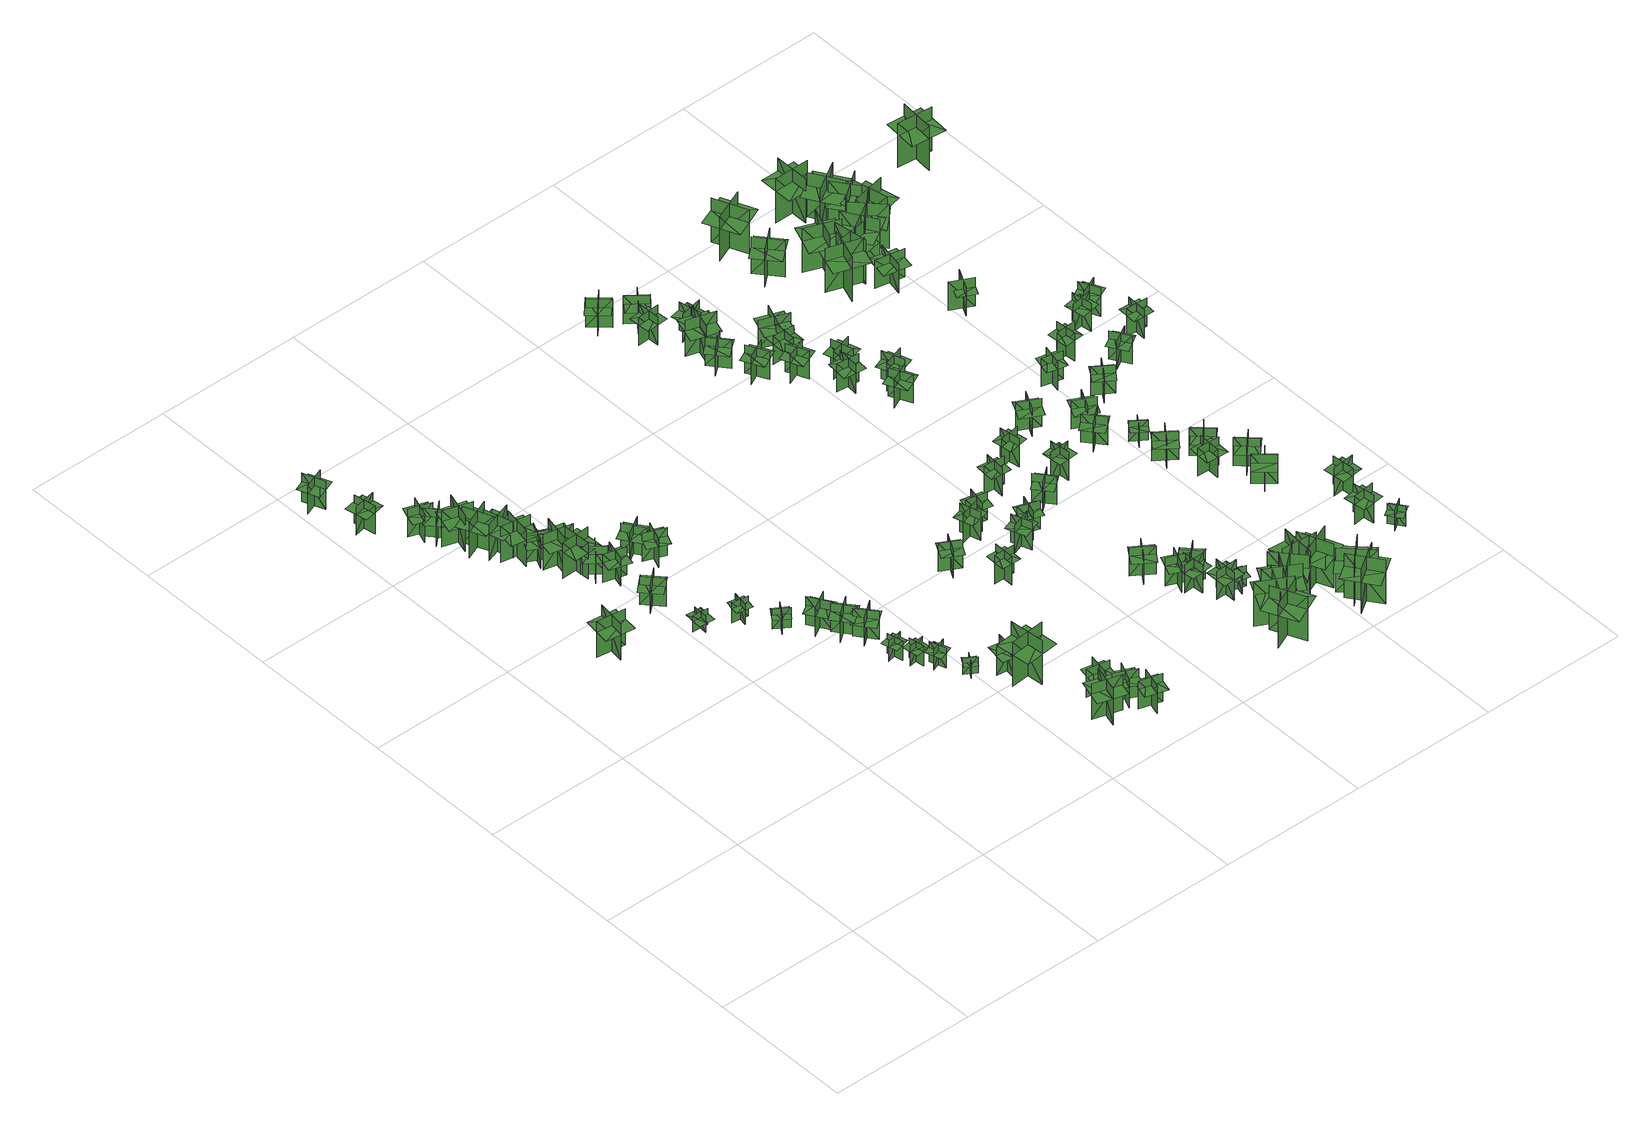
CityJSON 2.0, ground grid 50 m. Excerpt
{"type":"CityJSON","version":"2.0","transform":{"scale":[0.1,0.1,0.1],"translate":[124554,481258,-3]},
"CityObjects":{
"tree1":{"type":"SolitaryVegetationObject","geometry":[{"type":"MultiSurface","lod":"1","boundaries":[[[0,1,2]],[[0,2,3]],[[4,5,6]],[[4,6,7]],[[8,9,10]],[[8,10,11]],[[8,11,12]],[[8,12,13]]]}]},
"tree2":{"type":"SolitaryVegetationObject","geometry":[{"type":"MultiSurface","lod":"1","boundaries":[[[14,15,16]],[[14,16,17]],[[18,19,20]],[[18,20,21]],[[22,23,24]],[[22,24,25]],[[22,25,26]],[[22,26,27]]]}]},
"tree3":{"type":"SolitaryVegetationObject","geometry":[{"type":"MultiSurface","lod":"1","boundaries":[[[28,29,30]],[[28,30,31]],[[32,33,34]],[[32,34,35]],[[36,37,38]],[[36,38,39]],[[36,39,40]],[[36,40,41]]]}]},
"tree4":{"type":"SolitaryVegetationObject","geometry":[{"type":"MultiSurface","lod":"1","boundaries":[[[42,43,44]],[[42,44,45]],[[46,47,48]],[[46,48,49]],[[50,51,52]],[[50,52,53]],[[50,53,54]],[[50,54,55]]]}]},
"tree5":{"type":"SolitaryVegetationObject","geometry":[{"type":"MultiSurface","lod":"1","boundaries":[[[56,57,58]],[[56,58,59]],[[60,61,62]],[[60,62,63]],[[64,65,66]],[[64,66,67]],[[64,67,68]],[[64,68,69]]]}]},
"tree6":{"type":"SolitaryVegetationObject","geometry":[{"type":"MultiSurface","lod":"1","boundaries":[[[70,71,72]],[[70,72,73]],[[74,75,76]],[[74,76,77]],[[78,79,80]],[[78,80,81]],[[78,81,82]],[[78,82,83]]]}]},
"tree7":{"type":"SolitaryVegetationObject","geometry":[{"type":"MultiSurface","lod":"1","boundaries":[[[84,85,86]],[[84,86,87]],[[88,89,90]],[[88,90,91]],[[92,93,94]],[[92,94,95]],[[92,95,96]],[[92,96,97]]]}]},
"tree8":{"type":"SolitaryVegetationObject","geometry":[{"type":"MultiSurface","lod":"1","boundaries":[[[98,99,100]],[[98,100,101]],[[102,103,104]],[[102,104,105]],[[106,107,108]],[[106,108,109]],[[106,109,110]],[[106,110,111]]]}]},
"tree9":{"type":"SolitaryVegetationObject","geometry":[{"type":"MultiSurface","lod":"1","boundaries":[[[112,113,114]],[[112,114,115]],[[116,117,118]],[[116,118,119]],[[120,121,122]],[[120,122,123]],[[120,123,124]],[[120,124,125]]]}]},
"tree10":{"type":"SolitaryVegetationObject","geometry":[{"type":"MultiSurface","lod":"1","boundaries":[[[126,127,128]],[[126,128,129]],[[130,131,132]],[[130,132,133]],[[134,135,136]],[[134,136,137]],[[134,137,138]],[[134,138,139]]]}]},
"tree11":{"type":"SolitaryVegetationObject","geometry":[{"type":"MultiSurface","lod":"1","boundaries":[[[140,141,142]],[[140,142,143]],[[144,145,146]],[[144,146,147]],[[148,149,150]],[[148,150,151]],[[148,151,152]],[[148,152,153]]]}]},
"tree12":{"type":"SolitaryVegetationObject","geometry":[{"type":"MultiSurface","lod":"1","boundaries":[[[154,155,156]],[[154,156,157]],[[158,159,160]],[[158,160,161]],[[162,163,164]],[[162,164,165]],[[162,165,166]],[[162,166,167]]]}]},
"tree13":{"type":"SolitaryVegetationObject","geometry":[{"type":"MultiSurface","lod":"1","boundaries":[[[168,169,170]],[[168,170,171]],[[172,173,174]],[[172,174,175]],[[176,177,178]],[[176,178,179]],[[176,179,180]],[[176,180,181]]]}]},
"tree14":{"type":"SolitaryVegetationObject","geometry":[{"type":"MultiSurface","lod":"1","boundaries":[[[182,183,184]],[[182,184,185]],[[186,187,188]],[[186,188,189]],[[190,191,192]],[[190,192,193]],[[190,193,194]],[[190,194,195]]]}]},
"tree15":{"type":"SolitaryVegetationObject","geometry":[{"type":"MultiSurface","lod":"1","boundaries":[[[196,197,198]],[[196,198,199]],[[200,201,202]],[[200,202,203]],[[204,205,206]],[[204,206,207]],[[204,207,208]],[[204,208,209]]]}]},
"tree16":{"type":"SolitaryVegetationObject","geometry":[{"type":"MultiSurface","lod":"1","boundaries":[[[210,211,212]],[[210,212,213]],[[214,215,216]],[[214,216,217]],[[218,219,220]],[[218,220,221]],[[218,221,222]],[[218,222,223]]]}]},
"tree17":{"type":"SolitaryVegetationObject","geometry":[{"type":"MultiSurface","lod":"1","boundaries":[[[224,225,226]],[[224,226,227]],[[228,229,230]],[[228,230,231]],[[232,233,234]],[[232,234,235]],[[232,235,236]],[[232,236,237]]]}]},
"tree18":{"type":"SolitaryVegetationObject","geometry":[{"type":"MultiSurface","lod":"1","boundaries":[[[238,239,240]],[[238,240,241]],[[242,243,244]],[[242,244,245]],[[246,247,248]],[[246,248,249]],[[246,249,250]],[[246,250,251]]]}]},
"tree19":{"type":"SolitaryVegetationObject","geometry":[{"type":"MultiSurface","lod":"1","boundaries":[[[252,253,254]],[[252,254,255]],[[256,257,258]],[[256,258,259]],[[260,261,262]],[[260,262,263]],[[260,263,264]],[[260,264,265]]]}]},
"tree20":{"type":"SolitaryVegetationObject","geometry":[{"type":"MultiSurface","lod":"1","boundaries":[[[266,267,268]],[[266,268,269]],[[270,271,272]],[[270,272,273]],[[274,275,276]],[[274,276,277]],[[274,277,278]],[[274,278,279]]]}]},
"tree21":{"type":"SolitaryVegetationObject","geometry":[{"type":"MultiSurface","lod":"1","boundaries":[[[280,281,282]],[[280,282,283]],[[284,285,286]],[[284,286,287]],[[288,289,290]],[[288,290,291]],[[288,291,292]],[[288,292,293]]]}]},
"tree22":{"type":"SolitaryVegetationObject","geometry":[{"type":"MultiSurface","lod":"1","boundaries":[[[294,295,296]],[[294,296,297]],[[298,299,300]],[[298,300,301]],[[302,303,304]],[[302,304,305]],[[302,305,306]],[[302,306,307]]]}]},
"tree23":{"type":"SolitaryVegetationObject","geometry":[{"type":"MultiSurface","lod":"1","boundaries":[[[308,309,310]],[[308,310,311]],[[312,313,314]],[[312,314,315]],[[316,317,318]],[[316,318,319]],[[316,319,320]],[[316,320,321]]]}]},
"tree24":{"type":"SolitaryVegetationObject","geometry":[{"type":"MultiSurface","lod":"1","boundaries":[[[322,323,324]],[[322,324,325]],[[326,327,328]],[[326,328,329]],[[330,331,332]],[[330,332,333]],[[330,333,334]],[[330,334,335]]]}]},
"tree25":{"type":"SolitaryVegetationObject","geometry":[{"type":"MultiSurface","lod":"1","boundaries":[[[336,337,338]],[[336,338,339]],[[340,341,342]],[[340,342,343]],[[344,345,346]],[[344,346,347]],[[344,347,348]],[[344,348,349]]]}]},
"tree26":{"type":"SolitaryVegetationObject","geometry":[{"type":"MultiSurface","lod":"1","boundaries":[[[350,351,352]],[[350,352,353]],[[354,355,356]],[[354,356,357]],[[358,359,360]],[[358,360,361]],[[358,361,362]],[[358,362,363]]]}]},
"tree27":{"type":"SolitaryVegetationObject","geometry":[{"type":"MultiSurface","lod":"1","boundaries":[[[364,365,366]],[[364,366,367]],[[368,369,370]],[[368,370,371]],[[372,373,374]],[[372,374,375]],[[372,375,376]],[[372,376,377]]]}]},
"tree28":{"type":"SolitaryVegetationObject","geometry":[{"type":"MultiSurface","lod":"1","boundaries":[[[378,379,380]],[[378,380,381]],[[382,383,384]],[[382,384,385]],[[386,387,388]],[[386,388,389]],[[386,389,390]],[[386,390,391]]]}]},
"tree29":{"type":"SolitaryVegetationObject","geometry":[{"type":"MultiSurface","lod":"1","boundaries":[[[392,393,394]],[[392,394,395]],[[396,397,398]],[[396,398,399]],[[400,401,402]],[[400,402,403]],[[400,403,404]],[[400,404,405]]]}]},
"tree30":{"type":"SolitaryVegetationObject","geometry":[{"type":"MultiSurface","lod":"1","boundaries":[[[406,407,408]],[[406,408,409]],[[410,411,412]],[[410,412,413]],[[414,415,416]],[[414,416,417]],[[414,417,418]],[[414,418,419]]]}]},
"tree31":{"type":"SolitaryVegetationObject","geometry":[{"type":"MultiSurface","lod":"1","boundaries":[[[420,421,422]],[[420,422,423]],[[424,425,426]],[[424,426,427]],[[428,429,430]],[[428,430,431]],[[428,431,432]],[[428,432,433]]]}]},
"tree32":{"type":"SolitaryVegetationObject","geometry":[{"type":"MultiSurface","lod":"1","boundaries":[[[434,435,436]],[[434,436,437]],[[438,439,440]],[[438,440,441]],[[442,443,444]],[[442,444,445]],[[442,445,446]],[[442,446,447]]]}]},
"tree33":{"type":"SolitaryVegetationObject","geometry":[{"type":"MultiSurface","lod":"1","boundaries":[[[448,449,450]],[[448,450,451]],[[452,453,454]],[[452,454,455]],[[456,457,458]],[[456,458,459]],[[456,459,460]],[[456,460,461]]]}]},
"tree34":{"type":"SolitaryVegetationObject","geometry":[{"type":"MultiSurface","lod":"1","boundaries":[[[462,463,464]],[[462,464,465]],[[466,467,468]],[[466,468,469]],[[470,471,472]],[[470,472,473]],[[470,473,474]],[[470,474,475]]]}]},
"tree35":{"type":"SolitaryVegetationObject","geometry":[{"type":"MultiSurface","lod":"1","boundaries":[[[476,477,478]],[[476,478,479]],[[480,481,482]],[[480,482,483]],[[484,485,486]],[[484,486,487]],[[484,487,488]],[[484,488,489]]]}]},
"tree36":{"type":"SolitaryVegetationObject","geometry":[{"type":"MultiSurface","lod":"1","boundaries":[[[490,491,492]],[[490,492,493]],[[494,495,496]],[[494,496,497]],[[498,499,500]],[[498,500,501]],[[498,501,502]],[[498,502,503]]]}]},
"tree37":{"type":"SolitaryVegetationObject","geometry":[{"type":"MultiSurface","lod":"1","boundaries":[[[504,505,506]],[[504,506,507]],[[508,509,510]],[[508,510,511]],[[512,513,514]],[[512,514,515]],[[512,515,516]],[[512,516,517]]]}]},
"tree38":{"type":"SolitaryVegetationObject","geometry":[{"type":"MultiSurface","lod":"1","boundaries":[[[518,519,520]],[[518,520,521]],[[522,523,524]],[[522,524,525]],[[526,527,528]],[[526,528,529]],[[526,529,530]],[[526,530,531]]]}]},
"tree39":{"type":"SolitaryVegetationObject","geometry":[{"type":"MultiSurface","lod":"1","boundaries":[[[532,533,534]],[[532,534,535]],[[536,537,538]],[[536,538,539]],[[540,541,542]],[[540,542,543]],[[540,543,544]],[[540,544,545]]]}]},
"tree40":{"type":"SolitaryVegetationObject","geometry":[{"type":"MultiSurface","lod":"1","boundaries":[[[546,547,548]],[[546,548,549]],[[550,551,552]],[[550,552,553]],[[554,555,556]],[[554,556,557]],[[554,557,558]],[[554,558,559]]]}]},
"tree41":{"type":"SolitaryVegetationObject","geometry":[{"type":"MultiSurface","lod":"1","boundaries":[[[560,561,562]],[[560,562,563]],[[564,565,566]],[[564,566,567]],[[568,569,570]],[[568,570,571]],[[568,571,572]],[[568,572,573]]]}]},
"tree42":{"type":"SolitaryVegetationObject","geometry":[{"type":"MultiSurface","lod":"1","boundaries":[[[574,575,576]],[[574,576,577]],[[578,579,580]],[[578,580,581]],[[582,583,584]],[[582,584,585]],[[582,585,586]],[[582,586,587]]]}]},
"tree43":{"type":"SolitaryVegetationObject","geometry":[{"type":"MultiSurface","lod":"1","boundaries":[[[588,589,590]],[[588,590,591]],[[592,593,594]],[[592,594,595]],[[596,597,598]],[[596,598,599]],[[596,599,600]],[[596,600,601]]]}]},
"tree44":{"type":"SolitaryVegetationObject","geometry":[{"type":"MultiSurface","lod":"1","boundaries":[[[602,603,604]],[[602,604,605]],[[606,607,608]],[[606,608,609]],[[610,611,612]],[[610,612,613]],[[610,613,614]],[[610,614,615]]]}]},
"tree45":{"type":"SolitaryVegetationObject","geometry":[{"type":"MultiSurface","lod":"1","boundaries":[[[616,617,618]],[[616,618,619]],[[620,621,622]],[[620,622,623]],[[624,625,626]],[[624,626,627]],[[624,627,628]],[[624,628,629]]]}]},
"tree46":{"type":"SolitaryVegetationObject","geometry":[{"type":"MultiSurface","lod":"1","boundaries":[[[630,631,632]],[[630,632,633]],[[634,635,636]],[[634,636,637]],[[638,639,640]],[[638,640,641]],[[638,641,642]],[[638,642,643]]]}]},
"tree47":{"type":"SolitaryVegetationObject","geometry":[{"type":"MultiSurface","lod":"1","boundaries":[[[644,645,646]],[[644,646,647]],[[648,649,650]],[[648,650,651]],[[652,653,654]],[[652,654,655]],[[652,655,656]],[[652,656,657]]]}]},
"tree48":{"type":"SolitaryVegetationObject","geometry":[{"type":"MultiSurface","lod":"1","boundaries":[[[658,659,660]],[[658,660,661]],[[662,663,664]],[[662,664,665]],[[666,667,668]],[[666,668,669]],[[666,669,670]],[[666,670,671]]]}]},
"tree49":{"type":"SolitaryVegetationObject","geometry":[{"type":"MultiSurface","lod":"1","boundaries":[[[672,673,674]],[[672,674,675]],[[676,677,678]],[[676,678,679]],[[680,681,682]],[[680,682,683]],[[680,683,684]],[[680,684,685]]]}]},
"tree50":{"type":"SolitaryVegetationObject","geometry":[{"type":"MultiSurface","lod":"1","boundaries":[[[686,687,688]],[[686,688,689]],[[690,691,692]],[[690,692,693]],[[694,695,696]],[[694,696,697]],[[694,697,698]],[[694,698,699]]]}]},
"tree51":{"type":"SolitaryVegetationObject","geometry":[{"type":"MultiSurface","lod":"1","boundaries":[[[700,701,702]],[[700,702,703]],[[704,705,706]],[[704,706,707]],[[708,709,710]],[[708,710,711]],[[708,711,712]],[[708,712,713]]]}]},
"tree52":{"type":"SolitaryVegetationObject","geometry":[{"type":"MultiSurface","lod":"1","boundaries":[[[714,715,716]],[[714,716,717]],[[718,719,720]],[[718,720,721]],[[722,723,724]],[[722,724,725]],[[722,725,726]],[[722,726,727]]]}]},
"tree53":{"type":"SolitaryVegetationObject","geometry":[{"type":"MultiSurface","lod":"1","boundaries":[[[728,729,730]],[[728,730,731]],[[732,733,734]],[[732,734,735]],[[736,737,738]],[[736,738,739]],[[736,739,740]],[[736,740,741]]]}]},
"tree54":{"type":"SolitaryVegetationObject","geometry":[{"type":"MultiSurface","lod":"1","boundaries":[[[742,743,744]],[[742,744,745]],[[746,747,748]],[[746,748,749]],[[750,751,752]],[[750,752,753]],[[750,753,754]],[[750,754,755]]]}]},
"tree55":{"type":"SolitaryVegetationObject","geometry":[{"type":"MultiSurface","lod":"1","boundaries":[[[756,757,758]],[[756,758,759]],[[760,761,762]],[[760,762,763]],[[764,765,766]],[[764,766,767]],[[764,767,768]],[[764,768,769]]]}]},
"tree56":{"type":"SolitaryVegetationObject","geometry":[{"type":"MultiSurface","lod":"1","boundaries":[[[770,771,772]],[[770,772,773]],[[774,775,776]],[[774,776,777]],[[778,779,780]],[[778,780,781]],[[778,781,782]],[[778,782,783]]]}]},
"tree57":{"type":"SolitaryVegetationObject","geometry":[{"type":"MultiSurface","lod":"1","boundaries":[[[784,785,786]],[[784,786,787]],[[788,789,790]],[[788,790,791]],[[792,793,794]],[[792,794,795]],[[792,795,796]],[[792,796,797]]]}]},
"tree58":{"type":"SolitaryVegetationObject","geometry":[{"type":"MultiSurface","lod":"1","boundaries":[[[798,799,800]],[[798,800,801]],[[802,803,804]],[[802,804,805]],[[806,807,808]],[[806,808,809]],[[806,809,810]],[[806,810,811]]]}]},
"tree59":{"type":"SolitaryVegetationObject","geometry":[{"type":"MultiSurface","lod":"1","boundaries":[[[812,813,814]],[[812,814,815]],[[816,817,818]],[[816,818,819]],[[820,821,822]],[[820,822,823]],[[820,823,824]],[[820,824,825]]]}]},
"tree60":{"type":"SolitaryVegetationObject","geometry":[{"type":"MultiSurface","lod":"1","boundaries":[[[826,827,828]],[[826,828,829]],[[830,831,832]],[[830,832,833]],[[834,835,836]],[[834,836,837]],[[834,837,838]],[[834,838,839]]]}]},
"tree61":{"type":"SolitaryVegetationObject","geometry":[{"type":"MultiSurface","lod":"1","boundaries":[[[840,841,842]],[[840,842,843]],[[844,845,846]],[[844,846,847]],[[848,849,850]],[[848,850,851]],[[848,851,852]],[[848,852,853]]]}]},
"tree62":{"type":"SolitaryVegetationObject","geometry":[{"type":"MultiSurface","lod":"1","boundaries":[[[854,855,856]],[[854,856,857]],[[858,859,860]],[[858,860,861]],[[862,863,864]],[[862,864,865]],[[862,865,866]],[[862,866,867]]]}]},
"tree63":{"type":"SolitaryVegetationObject","geometry":[{"type":"MultiSurface","lod":"1","boundaries":[[[868,869,870]],[[868,870,871]],[[872,873,874]],[[872,874,875]],[[876,877,878]],[[876,878,879]],[[876,879,880]],[[876,880,881]]]}]},
"tree64":{"type":"SolitaryVegetationObject","geometry":[{"type":"MultiSurface","lod":"1","boundaries":[[[882,883,884]],[[882,884,885]],[[886,887,888]],[[886,888,889]],[[890,891,892]],[[890,892,893]],[[890,893,894]],[[890,894,895]]]}]},
"tree65":{"type":"SolitaryVegetationObject","geometry":[{"type":"MultiSurface","lod":"1","boundaries":[[[896,897,898]],[[896,898,899]],[[900,901,902]],[[900,902,903]],[[904,905,906]],[[904,906,907]],[[904,907,908]],[[904,908,909]]]}]},
"tree66":{"type":"SolitaryVegetationObject","geometry":[{"type":"MultiSurface","lod":"1","boundaries":[[[910,911,912]],[[910,912,913]],[[914,915,916]],[[914,916,917]],[[918,919,920]],[[918,920,921]],[[918,921,922]],[[918,922,923]]]}]},
"tree67":{"type":"SolitaryVegetationObject","geometry":[{"type":"MultiSurface","lod":"1","boundaries":[[[924,925,926]],[[924,926,927]],[[928,929,930]],[[928,930,931]],[[932,933,934]],[[932,934,935]],[[932,935,936]],[[932,936,937]]]}]},
"tree68":{"type":"SolitaryVegetationObject","geometry":[{"type":"MultiSurface","lod":"1","boundaries":[[[938,939,940]],[[938,940,941]],[[942,943,944]],[[942,944,945]],[[946,947,948]],[[946,948,949]],[[946,949,950]],[[946,950,951]]]}]},
"tree69":{"type":"SolitaryVegetationObject","geometry":[{"type":"MultiSurface","lod":"1","boundaries":[[[952,953,954]],[[952,954,955]],[[956,957,958]],[[956,958,959]],[[960,961,962]],[[960,962,963]],[[960,963,964]],[[960,964,965]]]}]},
"tree70":{"type":"SolitaryVegetationObject","geometry":[{"type":"MultiSurface","lod":"1","boundaries":[[[966,967,968]],[[966,968,969]],[[970,971,972]],[[970,972,973]],[[974,975,976]],[[974,976,977]],[[974,977,978]],[[974,978,979]]]}]},
"tree71":{"type":"SolitaryVegetationObject","geometry":[{"type":"MultiSurface","lod":"1","boundaries":[[[980,981,982]],[[980,982,983]],[[984,985,986]],[[984,986,987]],[[988,989,990]],[[988,990,991]],[[988,991,992]],[[988,992,993]]]}]},
"tree72":{"type":"SolitaryVegetationObject","geometry":[{"type":"MultiSurface","lod":"1","boundaries":[[[994,995,996]],[[994,996,997]],[[998,999,1000]],[[998,1000,1001]],[[1002,1003,1004]],[[1002,1004,1005]],[[1002,1005,1006]],[[1002,1006,1007]]]}]},
"tree73":{"type":"SolitaryVegetationObject","geometry":[{"type":"MultiSurface","lod":"1","boundaries":[[[1008,1009,1010]],[[1008,1010,1011]],[[1012,1013,1014]],[[1012,1014,1015]],[[1016,1017,1018]],[[1016,1018,1019]],[[1016,1019,1020]],[[1016,1020,1021]]]}]},
"tree74":{"type":"SolitaryVegetationObject","geometry":[{"type":"MultiSurface","lod":"1","boundaries":[[[1022,1023,1024]],[[1022,1024,1025]],[[1026,1027,1028]],[[1026,1028,1029]],[[1030,1031,1032]],[[1030,1032,1033]],[[1030,1033,1034]],[[1030,1034,1035]]]}]},
"tree75":{"type":"SolitaryVegetationObject","geometry":[{"type":"MultiSurface","lod":"1","boundaries":[[[1036,1037,1038]],[[1036,1038,1039]],[[1040,1041,1042]],[[1040,1042,1043]],[[1044,1045,1046]],[[1044,1046,1047]],[[1044,1047,1048]],[[1044,1048,1049]]]}]},
"tree76":{"type":"SolitaryVegetationObject","geometry":[{"type":"MultiSurface","lod":"1","boundaries":[[[1050,1051,1052]],[[1050,1052,1053]],[[1054,1055,1056]],[[1054,1056,1057]],[[1058,1059,1060]],[[1058,1060,1061]],[[1058,1061,1062]],[[1058,1062,1063]]]}]},
"tree77":{"type":"SolitaryVegetationObject","geometry":[{"type":"MultiSurface","lod":"1","boundaries":[[[1064,1065,1066]],[[1064,1066,1067]],[[1068,1069,1070]],[[1068,1070,1071]],[[1072,1073,1074]],[[1072,1074,1075]],[[1072,1075,1076]],[[1072,1076,1077]]]}]},
"tree78":{"type":"SolitaryVegetationObject","geometry":[{"type":"MultiSurface","lod":"1","boundaries":[[[1078,1079,1080]],[[1078,1080,1081]],[[1082,1083,1084]],[[1082,1084,1085]],[[1086,1087,1088]],[[1086,1088,1089]],[[1086,1089,1090]],[[1086,1090,1091]]]}]},
"tree79":{"type":"SolitaryVegetationObject","geometry":[{"type":"MultiSurface","lod":"1","boundaries":[[[1092,1093,1094]],[[1092,1094,1095]],[[1096,1097,1098]],[[1096,1098,1099]],[[1100,1101,1102]],[[1100,1102,1103]],[[1100,1103,1104]],[[1100,1104,1105]]]}]},
"tree80":{"type":"SolitaryVegetationObject","geometry":[{"type":"MultiSurface","lod":"1","boundaries":[[[1106,1107,1108]],[[1106,1108,1109]],[[1110,1111,1112]],[[1110,1112,1113]],[[1114,1115,1116]],[[1114,1116,1117]],[[1114,1117,1118]],[[1114,1118,1119]]]}]},
"tree81":{"type":"SolitaryVegetationObject","geometry":[{"type":"MultiSurface","lod":"1","boundaries":[[[1120,1121,1122]],[[1120,1122,1123]],[[1124,1125,1126]],[[1124,1126,1127]],[[1128,1129,1130]],[[1128,1130,1131]],[[1128,1131,1132]],[[1128,1132,1133]]]}]},
"tree82":{"type":"SolitaryVegetationObject","geometry":[{"type":"MultiSurface","lod":"1","boundaries":[[[1134,1135,1136]],[[1134,1136,1137]],[[1138,1139,1140]],[[1138,1140,1141]],[[1142,1143,1144]],[[1142,1144,1145]],[[1142,1145,1146]],[[1142,1146,1147]]]}]},
"tree83":{"type":"SolitaryVegetationObject","geometry":[{"type":"MultiSurface","lod":"1","boundaries":[[[1148,1149,1150]],[[1148,1150,1151]],[[1152,1153,1154]],[[1152,1154,1155]],[[1156,1157,1158]],[[1156,1158,1159]],[[1156,1159,1160]],[[1156,1160,1161]]]}]},
"tree84":{"type":"SolitaryVegetationObject","geometry":[{"type":"MultiSurface","lod":"1","boundaries":[[[1162,1163,1164]],[[1162,1164,1165]],[[1166,1167,1168]],[[1166,1168,1169]],[[1170,1171,1172]],[[1170,1172,1173]],[[1170,1173,1174]],[[1170,1174,1175]]]}]},
"tree85":{"type":"SolitaryVegetationObject","geometry":[{"type":"MultiSurface","lod":"1","boundaries":[[[1176,1177,1178]],[[1176,1178,1179]],[[1180,1181,1182]],[[1180,1182,1183]],[[1184,1185,1186]],[[1184,1186,1187]],[[1184,1187,1188]],[[1184,1188,1189]]]}]},
"tree86":{"type":"SolitaryVegetationObject","geometry":[{"type":"MultiSurface","lod":"1","boundaries":[[[1190,1191,1192]],[[1190,1192,1193]],[[1194,1195,1196]],[[1194,1196,1197]],[[1198,1199,1200]],[[1198,1200,1201]],[[1198,1201,1202]],[[1198,1202,1203]]]}]},
"tree87":{"type":"SolitaryVegetationObject","geometry":[{"type":"MultiSurface","lod":"1","boundaries":[[[1204,1205,1206]],[[1204,1206,1207]],[[1208,1209,1210]],[[1208,1210,1211]],[[1212,1213,1214]],[[1212,1214,1215]],[[1212,1215,1216]],[[1212,1216,1217]]]}]},
"tree88":{"type":"SolitaryVegetationObject","geometry":[{"type":"MultiSurface","lod":"1","boundaries":[[[1218,1219,1220]],[[1218,1220,1221]],[[1222,1223,1224]],[[1222,1224,1225]],[[1226,1227,1228]],[[1226,1228,1229]],[[1226,1229,1230]],[[1226,1230,1231]]]}]},
"tree89":{"type":"SolitaryVegetationObject","geometry":[{"type":"MultiSurface","lod":"1","boundaries":[[[1232,1233,1234]],[[1232,1234,1235]],[[1236,1237,1238]],[[1236,1238,1239]],[[1240,1241,1242]],[[1240,1242,1243]],[[1240,1243,1244]],[[1240,1244,1245]]]}]},
"tree90":{"type":"SolitaryVegetationObject","geometry":[{"type":"MultiSurface","lod":"1","boundaries":[[[1246,1247,1248]],[[1246,1248,1249]],[[1250,1251,1252]],[[1250,1252,1253]],[[1254,1255,1256]],[[1254,1256,1257]],[[1254,1257,1258]],[[1254,1258,1259]]]}]},
"tree91":{"type":"SolitaryVegetationObject","geometry":[{"type":"MultiSurface","lod":"1","boundaries":[[[1260,1261,1262]],[[1260,1262,1263]],[[1264,1265,1266]],[[1264,1266,1267]],[[1268,1269,1270]],[[1268,1270,1271]],[[1268,1271,1272]],[[1268,1272,1273]]]}]},
"tree92":{"type":"SolitaryVegetationObject","geometry":[{"type":"MultiSurface","lod":"1","boundaries":[[[1274,1275,1276]],[[1274,1276,1277]],[[1278,1279,1280]],[[1278,1280,1281]],[[1282,1283,1284]],[[1282,1284,1285]],[[1282,1285,1286]],[[1282,1286,1287]]]}]},
"tree93":{"type":"SolitaryVegetationObject","geometry":[{"type":"MultiSurface","lod":"1","boundaries":[[[1288,1289,1290]],[[1288,1290,1291]],[[1292,1293,1294]],[[1292,1294,1295]],[[1296,1297,1298]],[[1296,1298,1299]],[[1296,1299,1300]],[[1296,1300,1301]]]}]},
"tree94":{"type":"SolitaryVegetationObject","geometry":[{"type":"MultiSurface","lod":"1","boundaries":[[[1302,1303,1304]],[[1302,1304,1305]],[[1306,1307,1308]],[[1306,1308,1309]],[[1310,1311,1312]],[[1310,1312,1313]],[[1310,1313,1314]],[[1310,1314,1315]]]}]},
"tree95":{"type":"SolitaryVegetationObject","geometry":[{"type":"MultiSurface","lod":"1","boundaries":[[[1316,1317,1318]],[[1316,1318,1319]],[[1320,1321,1322]],[[1320,1322,1323]],[[1324,1325,1326]],[[1324,1326,1327]],[[1324,1327,1328]],[[1324,1328,1329]]]}]},
"tree96":{"type":"SolitaryVegetationObject","geometry":[{"type":"MultiSurface","lod":"1","boundaries":[[[1330,1331,1332]],[[1330,1332,1333]],[[1334,1335,1336]],[[1334,1336,1337]],[[1338,1339,1340]],[[1338,1340,1341]],[[1338,1341,1342]],[[1338,1342,1343]]]}]},
"tree97":{"type":"SolitaryVegetationObject","geometry":[{"type":"MultiSurface","lod":"1","boundaries":[[[1344,1345,1346]],[[1344,1346,1347]],[[1348,1349,1350]],[[1348,1350,1351]],[[1352,1353,1354]],[[1352,1354,1355]],[[1352,1355,1356]],[[1352,1356,1357]]]}]},
"tree98":{"type":"SolitaryVegetationObject","geometry":[{"type":"MultiSurface","lod":"1","boundaries":[[[1358,1359,1360]],[[1358,1360,1361]],[[1362,1363,1364]],[[1362,1364,1365]],[[1366,1367,1368]],[[1366,1368,1369]],[[1366,1369,1370]],[[1366,1370,1371]]]}]},
"tree99":{"type":"SolitaryVegetationObject","geometry":[{"type":"MultiSurface","lod":"1","boundaries":[[[1372,1373,1374]],[[1372,1374,1375]],[[1376,1377,1378]],[[1376,1378,1379]],[[1380,1381,1382]],[[1380,1382,1383]],[[1380,1383,1384]],[[1380,1384,1385]]]}]},
"tree100":{"type":"SolitaryVegetationObject","geometry":[{"type":"MultiSurface","lod":"1","boundaries":[[[1386,1387,1388]],[[1386,1388,1389]],[[1390,1391,1392]],[[1390,1392,1393]],[[1394,1395,1396]],[[1394,1396,1397]],[[1394,1397,1398]],[[1394,1398,1399]]]}]},
"tree101":{"type":"SolitaryVegetationObject","geometry":[{"type":"MultiSurface","lod":"1","boundaries":[[[1400,1401,1402]],[[1400,1402,1403]],[[1404,1405,1406]],[[1404,1406,1407]],[[1408,1409,1410]],[[1408,1410,1411]],[[1408,1411,1412]],[[1408,1412,1413]]]}]},
"tree102":{"type":"SolitaryVegetationObject","geometry":[{"type":"MultiSurface","lod":"1","boundaries":[[[1414,1415,1416]],[[1414,1416,1417]],[[1418,1419,1420]],[[1418,1420,1421]],[[1422,1423,1424]],[[1422,1424,1425]],[[1422,1425,1426]],[[1422,1426,1427]]]}]},
"tree103":{"type":"SolitaryVegetationObject","geometry":[{"type":"MultiSurface","lod":"1","boundaries":[[[1428,1429,1430]],[[1428,1430,1431]],[[1432,1433,1434]],[[1432,1434,1435]],[[1436,1437,1438]],[[1436,1438,1439]],[[1436,1439,1440]],[[1436,1440,1441]]]}]},
"tree104":{"type":"SolitaryVegetationObject","geometry":[{"type":"MultiSurface","lod":"1","boundaries":[[[1442,1443,1444]],[[1442,1444,1445]],[[1446,1447,1448]],[[1446,1448,1449]],[[1450,1451,1452]],[[1450,1452,1453]],[[1450,1453,1454]],[[1450,1454,1455]]]}]},
"tree105":{"type":"SolitaryVegetationObject","geometry":[{"type":"MultiSurface","lod":"1","boundaries":[[[1456,1457,1458]],[[1456,1458,1459]],[[1460,1461,1462]],[[1460,1462,1463]],[[1464,1465,1466]],[[1464,1466,1467]],[[1464,1467,1468]],[[1464,1468,1469]]]}]}
},
"vertices":[
[262,1305,33],[276,1403,33],[276,1403,171],[262,1305,171],[315,1345,33],[217,1358,33],[217,1358,171],[315,1345,171],[315,1345,132],[322,1394,132],[223,1407,132],[217,1358,132],[210,1309,132],[309,1295,132],
[95,2275,14],[109,2199,14],[109,2199,122],[95,2275,122],[65,2233,14],[142,2247,14],[142,2247,122],[65,2233,122],[65,2233,92],[72,2195,92],[148,2209,92],[142,2247,92],[135,2285,92],[58,2271,92],
[71,2372,16],[43,2444,16],[43,2444,124],[71,2372,124],[92,2419,16],[20,2391,16],[20,2391,124],[92,2419,124],[92,2419,94],[78,2455,94],[6,2427,94],[20,2391,94],[34,2355,94],[106,2383,94],
[214,2146,18],[188,2073,18],[188,2073,126],[214,2146,126],[167,2124,18],[240,2098,18],[240,2098,126],[167,2124,126],[167,2124,96],[154,2088,96],[227,2062,96],[240,2098,96],[253,2135,96],[180,2161,96],
[254,2038,19],[203,2096,19],[203,2096,127],[254,2038,127],[257,2089,19],[200,2038,19],[200,2038,127],[257,2089,127],[257,2089,97],[232,2118,97],[174,2067,97],[200,2038,97],[225,2009,97],[283,2060,97],
[249,1966,19],[277,2062,19],[277,2062,157],[249,1966,157],[307,1997,19],[212,2026,19],[212,2026,157],[307,1997,157],[307,1997,118],[322,2045,118],[226,2073,118],[212,2026,118],[198,1978,118],[293,1950,118],
[330,1976,19],[238,1937,19],[238,1937,157],[330,1976,157],[268,2001,19],[308,1910,19],[308,1910,157],[268,2001,157],[268,2001,119],[223,1981,119],[262,1890,119],[308,1910,119],[353,1929,119],[314,2021,119],
[305,1950,19],[334,1854,19],[334,1854,158],[305,1950,158],[274,1891,19],[369,1921,19],[369,1921,158],[274,1891,158],[274,1891,119],[288,1843,119],[383,1873,119],[369,1921,119],[354,1968,119],[259,1938,119],
[392,1845,19],[294,1862,19],[294,1862,158],[392,1845,158],[354,1899,19],[337,1801,19],[337,1801,158],[354,1899,158],[354,1899,119],[305,1908,119],[288,1810,119],[337,1801,119],[387,1793,119],[403,1891,119],
[345,1816,20],[415,1782,20],[415,1782,128],[345,1816,128],[362,1767,20],[395,1837,20],[395,1837,128],[362,1767,128],[362,1767,97],[397,1750,97],[430,1820,97],[395,1837,97],[360,1854,97],[327,1784,97],
[569,1275,9],[569,1275,71],[516,1279,71],[516,1279,9],[542,1252,9],[542,1252,71],[545,1304,71],[545,1304,9],[541,1245,51],[568,1243,51],[572,1307,51],[546,1308,51],[519,1310,51],[514,1246,51],
[473,1462,19],[525,1404,19],[525,1404,126],[473,1462,126],[470,1411,19],[528,1462,19],[528,1462,126],[470,1411,126],[470,1411,96],[496,1382,96],[554,1434,96],[528,1462,96],[502,1491,96],[444,1439,96],
[363,1757,19],[460,1735,19],[460,1735,157],[363,1757,157],[398,1701,19],[420,1798,19],[420,1798,157],[398,1701,157],[398,1701,119],[447,1690,119],[469,1787,119],[420,1798,119],[371,1809,119],[349,1712,119],
[480,1695,19],[381,1692,19],[381,1692,157],[480,1695,157],[432,1741,19],[435,1642,19],[435,1642,157],[432,1741,157],[432,1741,119],[383,1740,119],[386,1640,119],[435,1642,119],[485,1643,119],[482,1743,119],
[491,1621,20],[431,1670,20],[431,1670,128],[491,1621,128],[486,1672,20],[437,1612,20],[437,1612,128],[486,1672,128],[486,1672,97],[456,1697,97],[407,1637,97],[437,1612,97],[467,1588,97],[516,1648,97],
[484,1556,20],[505,1630,20],[505,1630,128],[484,1556,128],[529,1580,20],[455,1602,20],[455,1602,128],[529,1580,128],[529,1580,98],[540,1618,98],[465,1639,98],[455,1602,98],[444,1564,98],[519,1543,98],
[642,1194,20],[652,1249,20],[652,1249,97],[642,1194,97],[673,1215,20],[618,1225,20],[618,1225,97],[673,1215,97],[673,1215,76],[678,1242,76],[624,1252,76],[618,1225,76],[613,1198,76],[667,1188,76],
[686,1127,21],[732,1096,21],[732,1096,97],[686,1127,97],[693,1091,21],[724,1137,21],[724,1137,97],[693,1091,97],[693,1091,76],[716,1076,76],[747,1122,76],[724,1137,76],[701,1152,76],[670,1107,76],
[587,1672,17],[629,1607,17],[629,1607,125],[587,1672,125],[576,1621,17],[641,1663,17],[641,1663,125],[576,1621,125],[576,1621,95],[597,1589,95],[662,1631,95],[641,1663,95],[619,1696,95],[554,1654,95],
[813,1012,19],[773,1079,19],[773,1079,127],[813,1012,127],[826,1062,19],[760,1022,19],[760,1022,127],[826,1062,127],[826,1062,96],[806,1096,96],[740,1055,96],[760,1022,96],[780,989,96],[846,1029,96],
[650,1618,18],[621,1546,18],[621,1546,125],[650,1618,125],[603,1598,18],[674,1569,18],[674,1569,125],[603,1598,125],[603,1598,95],[588,1563,95],[659,1533,95],[674,1569,95],[689,1604,95],[617,1634,95],
[869,834,16],[881,780,16],[881,780,92],[869,834,92],[849,803,16],[903,815,16],[903,815,92],[849,803,92],[849,803,71],[856,776,71],[909,789,71],[903,815,71],[897,842,71],[843,830,71],
[858,1002,20],[796,954,20],[796,954,128],[858,1002,128],[807,1009,20],[854,947,20],[854,947,128],[807,1009,128],[807,1009,98],[776,985,98],[823,924,98],[854,947,98],[885,971,98],[837,1032,98],
[902,775,18],[910,720,18],[910,720,94],[902,775,94],[880,746,18],[934,754,18],[934,754,94],[880,746,94],[880,746,73],[883,719,73],[938,726,73],[934,754,73],[931,781,73],[876,773,73],
[837,897,20],[899,944,20],[899,944,127],[837,897,127],[888,890,20],[841,951,20],[841,951,127],[888,890,127],[888,890,97],[919,913,97],[872,975,97],[841,951,97],[810,928,97],[857,866,97],
[918,687,20],[970,705,20],[970,705,97],[918,687,97],[951,670,20],[933,723,20],[933,723,97],[951,670,97],[951,670,75],[977,679,75],[959,732,75],[933,723,75],[907,714,75],[925,662,75],
[968,616,20],[1006,592,20],[1006,592,82],[968,616,82],[975,587,20],[998,625,20],[998,625,82],[975,587,82],[975,587,65],[993,576,65],[1017,613,65],[998,625,65],[980,637,65],[956,599,65],
[1121,230,13],[1216,201,13],[1216,201,151],[1121,230,151],[1152,171,13],[1180,267,13],[1180,267,151],[1152,171,151],[1152,171,113],[1200,157,113],[1228,253,113],[1180,267,113],[1133,281,113],[1104,186,113],
[1037,548,22],[1114,536,22],[1114,536,130],[1037,548,130],[1067,506,22],[1079,583,22],[1079,583,130],[1067,506,130],[1067,506,99],[1105,500,99],[1118,577,99],[1079,583,99],[1041,589,99],[1029,512,99],
[1110,432,20],[1098,553,20],[1098,553,189],[1110,432,189],[1162,494,20],[1041,482,20],[1041,482,189],[1162,494,189],[1162,494,141],[1155,555,141],[1034,543,141],[1041,482,141],[1047,421,141],[1168,434,141],
[1244,291,22],[1167,305,22],[1167,305,130],[1244,291,130],[1215,334,22],[1200,258,22],[1200,258,130],[1215,334,130],[1215,334,99],[1177,341,99],[1162,265,99],[1200,258,99],[1239,250,99],[1253,327,99],
[1261,259,22],[1229,189,22],[1229,189,129],[1261,259,129],[1212,242,22],[1283,209,22],[1283,209,129],[1212,242,129],[1212,242,99],[1196,207,99],[1267,174,99],[1283,209,99],[1299,245,99],[1229,277,99],
[1320,146,22],[1245,168,22],[1245,168,129],[1320,146,129],[1295,191,22],[1273,117,22],[1273,117,129],[1295,191,129],[1295,191,99],[1258,202,99],[1236,128,99],[1273,117,99],[1310,106,99],[1332,180,99],
[1223,947,22],[1258,1010,22],[1258,1010,130],[1223,947,130],[1273,962,22],[1210,997,22],[1210,997,130],[1273,962,130],[1273,962,102],[1290,992,102],[1227,1027,102],[1210,997,102],[1194,967,102],[1256,932,102],
[1368,848,22],[1296,849,22],[1296,849,131],[1368,848,131],[1332,885,22],[1330,814,22],[1330,814,131],[1332,885,131],[1332,885,102],[1297,886,102],[1296,814,102],[1330,814,102],[1364,813,102],[1366,884,102],
[1391,1018,21],[1372,1087,21],[1372,1087,130],[1391,1018,130],[1416,1064,21],[1347,1044,21],[1347,1044,130],[1416,1064,130],[1416,1064,101],[1407,1097,101],[1338,1077,101],[1347,1044,101],[1357,1011,101],[1426,1030,101],
[1427,910,22],[1495,934,22],[1495,934,130],[1427,910,130],[1475,888,22],[1451,955,22],[1451,955,130],[1475,888,130],[1475,888,101],[1507,899,101],[1483,967,101],[1451,955,101],[1418,944,101],[1442,876,101],
[1421,1044,21],[1437,1114,21],[1437,1114,129],[1421,1044,129],[1465,1072,21],[1395,1087,21],[1395,1087,129],[1465,1072,129],[1465,1072,101],[1473,1106,101],[1403,1121,101],[1395,1087,101],[1388,1054,101],[1458,1038,101],
[1505,919,22],[1529,986,22],[1529,986,131],[1505,919,131],[1552,941,22],[1484,965,22],[1484,965,131],[1552,941,131],[1552,941,102],[1563,974,102],[1496,998,102],[1484,965,102],[1473,933,102],[1541,909,102],
[1831,147,25],[1720,97,25],[1720,97,194],[1831,147,194],[1755,176,25],[1805,65,25],[1805,65,194],[1755,176,194],[1755,176,147],[1699,151,147],[1750,40,147],[1805,65,147],[1861,91,147],[1810,201,147],
[1661,628,21],[1617,564,21],[1617,564,129],[1661,628,129],[1610,619,21],[1674,575,21],[1674,575,129],[1610,619,129],[1610,619,99],[1588,587,99],[1652,543,99],[1674,575,99],[1696,607,99],[1632,651,99],
[1706,536,21],[1675,465,21],[1675,465,129],[1706,536,129],[1658,518,21],[1729,487,21],[1729,487,129],[1658,518,129],[1658,518,99],[1642,482,99],[1713,451,99],[1729,487,99],[1744,522,99],[1673,553,99],
[1841,161,21],[1733,217,21],[1733,217,190],[1841,161,190],[1817,238,21],[1760,130,21],[1760,130,190],[1817,238,190],[1817,238,143],[1763,266,143],[1707,159,143],[1760,130,143],[1814,102,143],[1871,210,143],
[1680,458,21],[1757,464,21],[1757,464,129],[1680,458,129],[1719,424,21],[1713,502,21],[1713,502,129],[1719,424,129],[1719,424,99],[1758,428,99],[1751,505,99],[1713,502,99],[1674,498,99],[1681,421,99],
[1730,376,22],[1807,377,22],[1807,377,129],[1730,376,129],[1766,339,22],[1766,417,22],[1766,417,129],[1766,339,129],[1766,339,99],[1805,340,99],[1804,417,99],[1766,417,99],[1727,416,99],[1728,339,99],
[1711,519,23],[1764,463,23],[1764,463,131],[1711,519,131],[1709,468,23],[1766,521,23],[1766,521,131],[1709,468,131],[1709,468,101],[1736,440,101],[1792,493,101],[1766,521,101],[1739,549,101],[1683,496,101],
[1814,165,21],[1874,271,21],[1874,271,190],[1814,165,190],[1893,186,21],[1787,246,21],[1787,246,190],[1893,186,190],[1893,186,142],[1923,239,142],[1817,299,142],[1787,246,142],[1757,193,142],[1863,133,142],
[1153,2466,21],[1210,2413,21],[1210,2413,128],[1153,2466,128],[1154,2415,21],[1207,2471,21],[1207,2471,128],[1154,2415,128],[1154,2415,98],[1183,2388,98],[1236,2445,98],[1207,2471,98],[1179,2498,98],[1126,2441,98],
[1564,1121,23],[1570,1192,23],[1570,1192,131],[1564,1121,131],[1603,1155,23],[1532,1161,23],[1532,1161,131],[1603,1155,131],[1603,1155,102],[1606,1189,102],[1535,1195,102],[1532,1161,102],[1529,1127,102],[1600,1121,102],
[1801,345,22],[1815,399,22],[1815,399,99],[1801,345,99],[1833,364,22],[1780,378,22],[1780,378,99],[1833,364,99],[1833,364,77],[1840,390,77],[1787,405,77],[1780,378,77],[1772,351,77],[1826,337,77],
[1612,1045,23],[1657,989,23],[1657,989,131],[1612,1045,131],[1607,993,23],[1662,1038,23],[1662,1038,131],[1607,993,131],[1607,993,103],[1628,966,103],[1684,1011,103],[1662,1038,103],[1640,1065,103],[1585,1020,103],
[1256,2270,22],[1253,2347,22],[1253,2347,130],[1256,2270,130],[1291,2308,22],[1214,2304,22],[1214,2304,130],[1291,2308,130],[1291,2308,100],[1289,2346,100],[1212,2342,100],[1214,2304,100],[1216,2265,100],[1293,2269,100],
[1352,2108,21],[1292,2059,21],[1292,2059,129],[1352,2108,129],[1301,2113,21],[1350,2053,21],[1350,2053,129],[1301,2113,129],[1301,2113,99],[1271,2089,99],[1320,2029,99],[1350,2053,99],[1380,2077,99],[1331,2138,99],
[1930,199,20],[1851,292,20],[1851,292,190],[1930,199,190],[1937,280,20],[1844,201,20],[1844,201,190],[1937,280,190],[1937,280,142],[1897,327,142],[1805,248,142],[1844,201,142],[1883,155,142],[1976,234,142],
[1414,1999,20],[1345,1964,20],[1345,1964,128],[1414,1999,128],[1365,2015,20],[1400,1946,20],[1400,1946,128],[1365,2015,128],[1365,2015,98],[1331,1998,98],[1366,1928,98],[1400,1946,98],[1435,1963,98],[1400,2032,98],
[1284,2182,20],[1379,2152,20],[1379,2152,158],[1284,2182,158],[1314,2123,20],[1344,2218,20],[1344,2218,158],[1314,2123,158],[1314,2123,119],[1361,2108,119],[1391,2203,119],[1344,2218,119],[1296,2233,119],[1266,2138,119],
[1303,2356,20],[1243,2405,20],[1243,2405,128],[1303,2356,128],[1298,2407,20],[1249,2347,20],[1249,2347,128],[1298,2407,128],[1298,2407,98],[1268,2431,98],[1219,2371,98],[1249,2347,98],[1279,2323,98],[1328,2383,98],
[1319,2231,21],[1395,2246,21],[1395,2246,129],[1319,2231,129],[1362,2202,21],[1346,2278,21],[1346,2278,129],[1362,2202,129],[1362,2202,99],[1400,2210,99],[1384,2286,99],[1346,2278,99],[1309,2270,99],[1324,2194,99],
[1892,273,21],[2013,262,21],[2013,262,190],[1892,273,190],[1944,210,21],[1955,332,21],[1955,332,190],[1944,210,190],[1944,210,143],[2004,205,143],[2016,326,143],[1955,332,143],[1895,337,143],[1883,216,143],
[1503,1921,22],[1431,1892,22],[1431,1892,130],[1503,1921,130],[1455,1941,22],[1485,1870,22],[1485,1870,130],[1455,1941,130],[1455,1941,100],[1420,1927,100],[1449,1855,100],[1485,1870,100],[1521,1884,100],[1491,1956,100],
[1685,1183,23],[1674,1254,23],[1674,1254,132],[1685,1183,132],[1716,1226,23],[1645,1214,23],[1645,1214,132],[1716,1226,132],[1716,1226,103],[1710,1260,103],[1640,1248,103],[1645,1214,103],[1650,1180,103],[1721,1191,103],
[2016,190,21],[1970,302,21],[1970,302,191],[2016,190,191],[2048,265,21],[1935,218,21],[1935,218,191],[2048,265,191],[2048,265,143],[2024,321,143],[1912,274,143],[1935,218,143],[1959,162,143],[2071,209,143],
[1712,1077,24],[1783,1083,24],[1783,1083,132],[1712,1077,132],[1752,1044,24],[1746,1115,24],[1746,1115,132],[1752,1044,132],[1752,1044,104],[1787,1047,104],[1780,1118,104],[1746,1115,104],[1712,1112,104],[1718,1041,104],
[2003,55,20],[2103,124,20],[2103,124,189],[2003,55,189],[2083,40,20],[2013,140,20],[2013,140,189],[2083,40,189],[2083,40,142],[2133,75,142],[2064,175,142],[2013,140,142],[1963,106,142],[2033,6,142],
[1545,1736,21],[1553,1813,21],[1553,1813,129],[1545,1736,129],[1585,1768,21],[1508,1776,21],[1508,1776,129],[1585,1768,129],[1585,1768,99],[1589,1807,99],[1512,1815,99],[1508,1776,99],[1504,1738,99],[1581,1730,99],
[1527,1985,21],[1450,1987,21],[1450,1987,128],[1527,1985,128],[1492,2022,21],[1490,1945,21],[1490,1945,128],[1492,2022,128],[1492,2022,98],[1453,2023,98],[1451,1946,98],[1490,1945,98],[1529,1944,98],[1530,2022,98],
[2011,175,19],[2097,88,19],[2097,88,188],[2011,175,188],[2010,94,19],[2096,179,19],[2096,179,188],[2010,94,188],[2010,94,141],[2053,50,141],[2139,136,141],[2096,179,141],[2054,223,141],[1967,137,141],
[2001,378,21],[1971,346,21],[1971,346,83],[2001,378,83],[1971,377,21],[2004,347,21],[2004,347,83],[1971,377,83],[1971,377,66],[1956,361,66],[1989,331,66],[2004,347,66],[2019,364,66],[1986,393,66],
[1655,1647,22],[1585,1614,22],[1585,1614,129],[1655,1647,129],[1607,1665,22],[1640,1594,22],[1640,1594,129],[1607,1665,129],[1607,1665,99],[1572,1648,99],[1605,1578,99],[1640,1594,99],[1675,1611,99],[1642,1681,99],
[1528,2097,20],[1492,2003,20],[1492,2003,129],[1528,2097,129],[1463,2067,20],[1556,2031,20],[1556,2031,129],[1463,2067,129],[1466,2066,99],[1451,2025,99],[1537,1992,99],[1552,2033,99],[1568,2074,99],[1482,2107,99],
[1612,1843,21],[1537,1823,21],[1537,1823,129],[1612,1843,129],[1567,1869,21],[1587,1794,21],[1587,1794,129],[1567,1869,129],[1567,1869,99],[1530,1859,99],[1550,1784,99],[1587,1794,99],[1625,1804,99],[1604,1879,99],
[1668,1661,22],[1643,1735,22],[1643,1735,129],[1668,1661,129],[1691,1708,22],[1618,1683,22],[1618,1683,129],[1691,1708,129],[1691,1708,99],[1678,1744,99],[1605,1719,99],[1618,1683,99],[1630,1646,99],[1703,1671,99],
[1801,1257,22],[1837,1326,22],[1837,1326,129],[1801,1257,129],[1851,1273,22],[1782,1308,22],[1782,1308,129],[1851,1273,129],[1851,1273,99],[1868,1307,99],[1799,1343,99],[1782,1308,99],[1764,1274,99],[1833,1238,99],
[1889,1093,21],[1949,1142,21],[1949,1142,128],[1889,1093,128],[1940,1087,21],[1891,1148,21],[1891,1148,128],[1940,1087,128],[1940,1087,98],[1970,1112,98],[1922,1172,98],[1891,1148,98],[1861,1124,98],[1910,1063,98],
[1925,1156,23],[1960,1225,23],[1960,1225,131],[1925,1156,131],[1974,1172,23],[1905,1207,23],[1905,1207,131],[1974,1172,131],[1974,1172,101],[1992,1207,101],[1922,1242,101],[1905,1207,101],[1887,1173,101],[1957,1138,101],
[1999,897,23],[2045,958,23],[2045,958,130],[1999,897,130],[2050,903,23],[1988,950,23],[1988,950,130],[2050,903,130],[2050,903,100],[2073,934,100],[2011,981,100],[1988,950,100],[1965,919,100],[2026,872,100],
[2120,808,24],[2043,811,24],[2043,811,132],[2120,808,132],[2085,846,24],[2082,769,24],[2082,769,132],[2085,846,132],[2085,846,101],[2047,848,101],[2043,770,101],[2082,769,101],[2121,767,101],[2124,844,101],
[2032,1062,23],[1999,1017,23],[1999,1017,100],[2032,1062,100],[1995,1057,23],[2040,1024,23],[2040,1024,100],[1995,1057,100],[1995,1057,79],[1979,1034,79],[2024,1002,79],[2040,1024,79],[2056,1046,79],[2012,1079,79],
[2144,634,23],[2195,692,23],[2195,692,131],[2144,634,131],[2195,637,23],[2137,688,23],[2137,688,131],[2195,637,131],[2195,637,101],[2221,666,101],[2163,717,101],[2137,688,101],[2111,659,101],[2169,607,101],
[2140,842,23],[2084,895,23],[2084,895,130],[2140,842,130],[2139,894,23],[2086,837,23],[2086,837,130],[2139,894,130],[2139,894,100],[2111,920,100],[2058,864,100],[2086,837,100],[2114,811,100],[2167,867,100],
[1730,2318,23],[1653,2254,23],[1653,2254,162],[1730,2318,162],[1664,2324,23],[1727,2248,23],[1727,2248,162],[1664,2324,162],[1664,2324,123],[1625,2292,123],[1689,2216,123],[1727,2248,123],[1766,2279,123],[1702,2356,123],
[2289,326,21],[2279,403,21],[2279,403,129],[2289,326,129],[2321,367,21],[2244,357,21],[2244,357,129],[2321,367,129],[2321,367,99],[2316,405,99],[2239,396,99],[2244,357,99],[2249,319,99],[2326,329,99],
[2205,724,23],[2150,779,23],[2150,779,131],[2205,724,131],[2205,776,23],[2151,721,23],[2151,721,131],[2205,776,131],[2205,776,101],[2178,803,101],[2123,748,101],[2151,721,101],[2178,694,101],[2233,749,101],
[2312,259,22],[2357,291,22],[2357,291,99],[2312,259,99],[2349,253,22],[2316,298,22],[2316,298,99],[2349,253,99],[2349,253,77],[2371,269,77],[2339,314,77],[2316,298,77],[2294,282,77],[2326,237,77],
[2034,1386,21],[1965,1404,21],[1965,1404,129],[2034,1386,129],[2007,1431,21],[1990,1361,21],[1990,1361,129],[2007,1431,129],[2007,1431,101],[1974,1439,101],[1956,1370,101],[1990,1361,101],[2023,1353,101],[2041,1422,101],
[1743,2473,22],[1631,2425,22],[1631,2425,191],[1743,2473,191],[1668,2504,22],[1716,2392,22],[1716,2392,191],[1668,2504,191],[1668,2504,143],[1612,2480,143],[1660,2368,143],[1716,2392,143],[1772,2416,143],[1724,2528,143],
[2054,1231,21],[2094,1290,21],[2094,1290,130],[2054,1231,130],[2106,1241,21],[2046,1281,21],[2046,1281,130],[2106,1241,130],[2106,1241,101],[2125,1270,101],[2065,1310,101],[2046,1281,101],[2027,1252,101],[2086,1213,101],
[1841,2156,22],[1801,2041,22],[1801,2041,192],[1841,2156,192],[1768,2121,22],[1883,2082,22],[1883,2082,192],[1768,2121,192],[1768,2121,144],[1748,2063,144],[1863,2024,144],[1883,2082,144],[1903,2139,144],[1787,2179,144],
[2315,530,21],[2322,452,21],[2322,452,129],[2315,530,129],[2282,490,21],[2359,497,21],[2359,497,129],[2282,490,129],[2282,490,98],[2285,451,98],[2362,459,98],[2359,497,98],[2355,536,98],[2278,528,98],
[1812,2151,25],[1857,2264,25],[1857,2264,194],[1812,2151,194],[1887,2183,25],[1774,2228,25],[1774,2228,194],[1887,2183,194],[1887,2183,147],[1909,2239,147],[1796,2284,147],[1774,2228,147],[1751,2171,147],[1864,2126,147],
[1881,2073,22],[1864,2194,22],[1864,2194,191],[1881,2073,191],[1930,2137,22],[1810,2121,22],[1810,2121,191],[1930,2137,191],[1930,2137,144],[1922,2198,144],[1801,2181,144],[1810,2121,144],[1818,2060,144],[1939,2077,144],
[2143,1460,23],[2071,1454,23],[2071,1454,131],[2143,1460,131],[2103,1493,23],[2109,1422,23],[2109,1422,131],[2103,1493,131],[2103,1493,102],[2068,1490,102],[2074,1419,102],[2109,1422,102],[2143,1425,102],[2137,1496,102],
[1926,1979,22],[1946,2077,22],[1946,2077,131],[1926,1979,131],[1985,2020,22],[1887,2039,22],[1887,2039,131],[1985,2020,131],[1981,2020,101],[1990,2063,101],[1899,2081,101],[1891,2038,101],[1882,1995,101],[1973,1977,101],
[2003,1773,25],[2040,1845,25],[2040,1845,134],[2003,1773,134],[2052,1789,25],[2052,1789,134],[1980,1826,134],[1980,1826,25],[2052,1789,99],[2068,1819,99],[2010,1849,99],[1994,1818,99],[1979,1788,99],[2037,1759,99],
[1890,2130,23],[1994,2193,23],[1994,2193,193],[1890,2130,193],[1968,2111,23],[1905,2215,23],[1905,2215,193],[1968,2111,193],[1968,2111,145],[2020,2142,145],[1958,2246,145],[1905,2215,145],[1853,2183,145],[1916,2079,145],
[2189,1365,22],[2225,1303,22],[2225,1303,130],[2189,1365,130],[2176,1314,22],[2238,1351,22],[2238,1351,130],[2176,1314,130],[2176,1314,102],[2194,1284,102],[2255,1321,102],[2238,1351,102],[2220,1380,102],[2158,1344,102],
[2029,2228,23],[1941,2144,23],[1941,2144,192],[2029,2228,192],[1948,2231,23],[2032,2142,23],[2032,2142,192],[1948,2231,192],[1948,2231,145],[1904,2189,145],[1987,2101,145],[2032,2142,145],[2076,2184,145],[1992,2273,145],
[1926,2385,23],[1926,2506,23],[1926,2506,192],[1926,2385,192],[1983,2442,23],[1862,2442,23],[1862,2442,192],[1983,2442,192],[1983,2442,145],[1984,2503,145],[1862,2503,145],[1862,2442,145],[1862,2381,145],[1983,2381,145],
[2188,1518,23],[2259,1529,23],[2259,1529,131],[2188,1518,131],[2230,1487,23],[2220,1558,23],[2220,1558,131],[2230,1487,131],[2230,1487,103],[2264,1492,103],[2254,1563,103],[2220,1558,103],[2186,1553,103],[2196,1482,103],
[1946,2400,24],[2009,2295,24],[2009,2295,194],[1946,2400,194],[1926,2321,24],[2030,2384,24],[2030,2384,194],[1926,2321,194],[1926,2321,146],[1958,2269,146],[2062,2332,146],[2030,2384,146],[1999,2436,146],[1895,2373,146],
[2044,2239,20],[1971,2337,20],[1971,2337,189],[2044,2239,189],[2056,2319,20],[1958,2247,20],[1958,2247,189],[2056,2319,189],[2056,2319,141],[2020,2368,141],[1922,2296,141],[1958,2247,141],[1995,2198,141],[2092,2270,141],
[2091,2244,25],[1972,2219,25],[1972,2219,194],[2091,2244,194],[2023,2289,25],[2048,2169,25],[2048,2169,194],[2023,2289,194],[2023,2289,147],[1964,2277,147],[1988,2157,147],[2048,2169,147],[2107,2182,147],[2083,2301,147],
[2245,1536,23],[2310,1566,23],[2310,1566,131],[2245,1536,131],[2294,1518,23],[2264,1583,23],[2264,1583,131],[2294,1518,131],[2294,1518,103],[2326,1533,103],[2296,1598,103],[2264,1583,103],[2233,1569,103],[2263,1504,103],
[2325,1363,23],[2329,1435,23],[2329,1435,131],[2325,1363,131],[2364,1398,23],[2292,1403,23],[2292,1403,131],[2364,1398,131],[2364,1398,103],[2366,1433,103],[2294,1437,103],[2292,1403,103],[2290,1368,103],[2362,1364,103],
[2406,2380,22],[2285,2390,22],[2285,2390,191],[2406,2380,191],[2355,2442,22],[2344,2321,22],[2344,2321,191],[2355,2442,191],[2355,2442,144],[2294,2447,144],[2283,2326,144],[2344,2321,144],[2404,2315,144],[2415,2437,144]
]}
